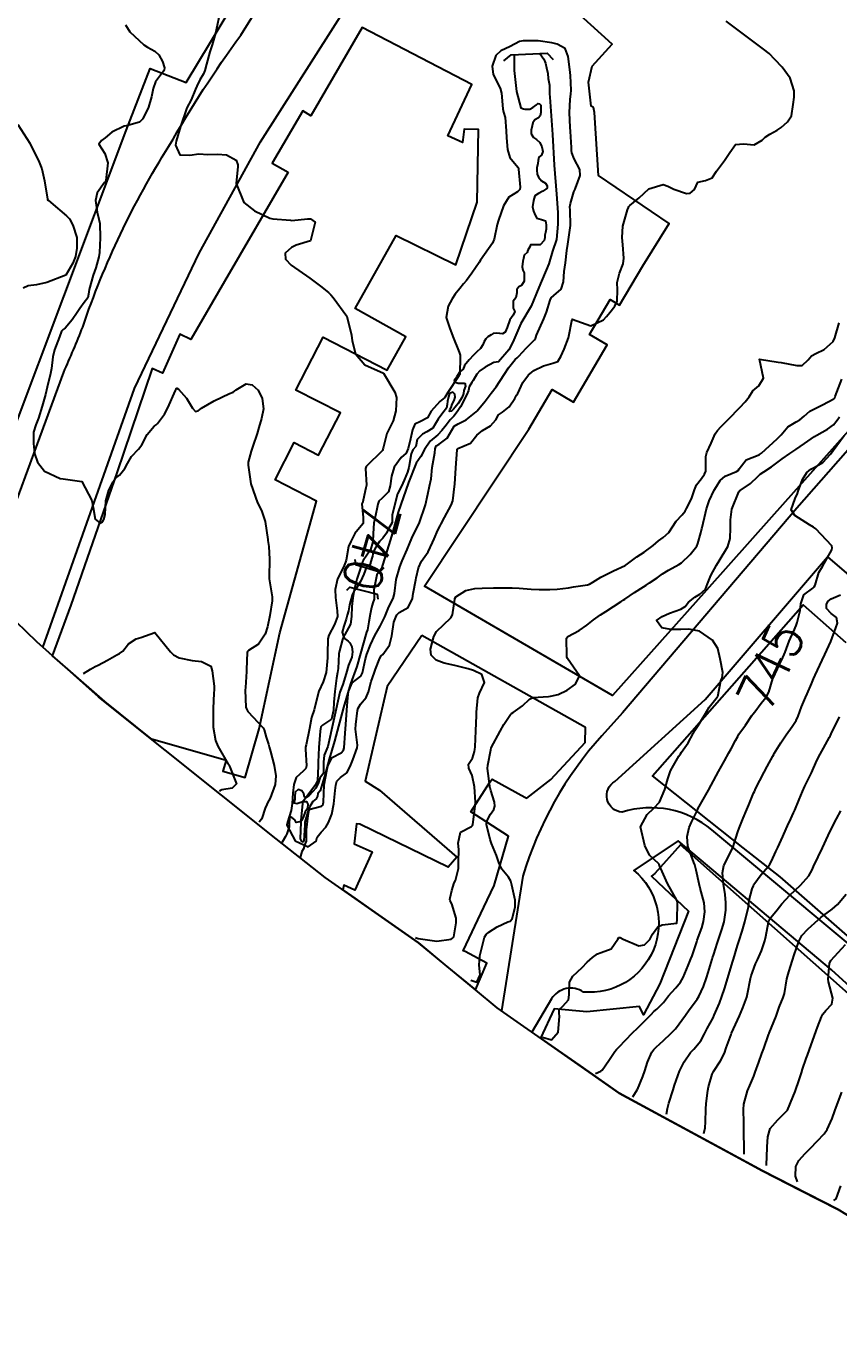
# Model space of a CAD drawing. Header units: metres. Extents: x 318500 to 325275, y 7408834 to 7428799.
# Drawn here: x 320569.3 to 320655.9, y 7409616.9 to 7409755.5 of the extents above; entities that cross this region are included whole.
import ezdxf
from ezdxf.enums import TextEntityAlignment as Align

# ---------------------------------------------------------------- set-up
doc = ezdxf.new("R2010")
doc.units = ezdxf.units.M
doc.header["$MEASUREMENT"] = 0
for name, color, linetype in [('Area', 45, 'Continuous'), ('Cotas', 45, 'Continuous'), ('Curvas de Nivel 1m', 11, 'Continuous'), ('Curvas de Nivel 5m', 15, 'Continuous'), ('Edificações', 30, 'Continuous'), ('Hidrografia', 140, 'Continuous'), ('Pontes_Viadutos_Tubos', 190, 'Continuous'), ('Vias Primárias', 230, 'Continuous')]:
    doc.layers.add(name, color=color, linetype=linetype)
doc.styles.add('Style-STANDARD', font='STANDARD.shx')

msp = doc.modelspace()

# ---------------------------------------------------------------- linework, layer by layer
at = {"layer": 'Area'}
msp.add_lwpolyline([(320657.44, 7409628.31), (320655.79, 7409629.32), (320647.73, 7409633.44), (320632.49, 7409641.72), (320619.47, 7409650.8), (320617.17, 7409652.71), (320611.08, 7409657.75), (320601.15, 7409664.71), (320595.93, 7409668.83), (320578.29, 7409682.94), (320577, 7409683.97), (320570.42, 7409689.82), (320568.22, 7409691.98)], dxfattribs=at)
at = {"layer": 'Curvas de Nivel 1m', "flags": 128}
for points, elevation in [([(320579.87, 7409755.63), (320580.33, 7409754.86), (320581.84, 7409753.48), (320582.23, 7409753.23), (320582.99, 7409752.82), (320583.44, 7409752.43), (320583.82, 7409751.7), (320584.02, 7409751.02), (320583.98, 7409750.81), (320583.92, 7409750.69), (320583.81, 7409750.52), (320583.06, 7409749.55), (320582.81, 7409748.82), (320582.64, 7409747.95), (320582.33, 7409746.83), (320581.74, 7409745.58), (320581.35, 7409745.23), (320580, 7409744.86), (320579.77, 7409744.82), (320579.73, 7409744.81), (320578.43, 7409744.17), (320577.71, 7409743.56), (320577.33, 7409743.27), (320577.03, 7409742.9), (320577.69, 7409741.9), (320577.99, 7409740.89), (320577.77, 7409739.01), (320577.71, 7409738.89), (320577.69, 7409738.85), (320577.65, 7409738.8), (320576.84, 7409737.69), (320576.69, 7409736.9), (320576.86, 7409735.65), (320577.05, 7409734.9), (320577.13, 7409734.44), (320577.17, 7409732.9), (320577.11, 7409731.33), (320577.05, 7409730.9), (320576.71, 7409729.71), (320576.42, 7409728.91), (320576, 7409727.41), (320575.94, 7409726.91), (320575.87, 7409726.52), (320575.48, 7409726), (320575.01, 7409725.38), (320574.73, 7409724.93), (320574.21, 7409724.17), (320573.44, 7409723.29), (320573.24, 7409723.14), (320573.07, 7409722.95), (320572.84, 7409722.37), (320572.31, 7409720.96), (320572.15, 7409720.21), (320571.98, 7409718.96), (320571.87, 7409718.46), (320571.53, 7409716.97), (320571.34, 7409716.22), (320571.01, 7409714.97), (320570.61, 7409713.68), (320570.32, 7409712.98), (320570.09, 7409712.18), (320570.07, 7409710.99), (320570.18, 7409709.91), (320570.49, 7409708.98), (320571.24, 7409708.03), (320572.91, 7409707.26), (320573.22, 7409707.21), (320575.22, 7409706.92), (320576.29, 7409704.9), (320576.44, 7409704.16), (320576.64, 7409702.9), (320577.16, 7409702.5), (320577.42, 7409702.63), (320577.56, 7409702.88), (320577.7, 7409703.41), (320577.79, 7409704.88), (320578.09, 7409705.99), (320578.52, 7409706.87), (320578.82, 7409707.27), (320579.23, 7409707.61), (320579.79, 7409708.3), (320580.1, 7409708.85), (320580.52, 7409709.58), (320581.27, 7409710.37), (320581.62, 7409710.83), (320582.17, 7409711.94), (320582.94, 7409712.82), (320583.14, 7409712.97), (320583.3, 7409713.12), (320584.02, 7409714.1), (320584.39, 7409714.79), (320585.2, 7409716.63), (320585.26, 7409716.78), (320585.29, 7409716.84), (320585.35, 7409716.89), (320585.53, 7409716.78), (320586.37, 7409715.8), (320587.03, 7409714.76), (320587.32, 7409714.4), (320587.61, 7409714.47), (320587.99, 7409714.75), (320589.34, 7409715.54), (320590.95, 7409716.31), (320591.35, 7409716.47), (320591.5, 7409716.55), (320591.68, 7409716.7), (320592.72, 7409717.33), (320593.36, 7409717.22), (320594.02, 7409716.67), (320594.45, 7409715.78), (320594.57, 7409714.66), (320594.35, 7409713.63), (320594.08, 7409712.67), (320593.91, 7409712.05), (320593.44, 7409710.68), (320593.26, 7409710.17), (320592.95, 7409708.99), (320592.93, 7409708.68), (320593.22, 7409706.68), (320593.93, 7409704.67), (320594.35, 7409703.83), (320594.75, 7409702.66), (320595.03, 7409700.76), (320595.05, 7409700.65), (320595.13, 7409699.98), (320595.21, 7409698.65), (320595.17, 7409696.73), (320595.17, 7409696.65), (320595.18, 7409696.55), (320595.5, 7409694.64), (320595.49, 7409694.21), (320595.25, 7409692.65), (320595.02, 7409691.44), (320594.77, 7409690.65), (320594.06, 7409689.6), (320592.98, 7409688.9), (320592.87, 7409688.79), (320592.85, 7409688.68), (320592.76, 7409686.88), (320592.75, 7409686.68), (320592.65, 7409684.97), (320592.64, 7409684.68), (320592.71, 7409682.87), (320592.75, 7409682.68), (320592.9, 7409682.42), (320594.53, 7409680.66), (320594.65, 7409680.44), (320594.86, 7409679.68), (320595.12, 7409678.91), (320595.2, 7409678.64), (320595.34, 7409678.15), (320595.73, 7409676.64), (320595.9, 7409675.54), (320595.82, 7409674.63), (320595.3, 7409673.17), (320595.02, 7409672.65), (320594.93, 7409672.48), (320594.76, 7409672.09), (320594.41, 7409670.99), (320594.36, 7409670.91), (320594.13, 7409670.61)], 742), ([(320589.89, 7409756.73), (320589.48, 7409754.74), (320589.1, 7409753.49), (320588.85, 7409752.74), (320588.49, 7409751.43), (320588.33, 7409750.75), (320588.18, 7409750.38), (320587.79, 7409749.76), (320587.46, 7409749.09), (320587.33, 7409748.76), (320586.89, 7409747.64), (320586.41, 7409746.77), (320585.73, 7409744.78), (320585.27, 7409743.22), (320585.22, 7409742.79), (320585.68, 7409741.77), (320586.73, 7409741.73), (320587.69, 7409741.85), (320588.65, 7409741.79), (320589.69, 7409741.84), (320590.64, 7409741.76), (320591.68, 7409741.2), (320591.85, 7409740.7), (320591.84, 7409740.52), (320591.65, 7409738.7), (320592.49, 7409736.69), (320593.61, 7409735.78), (320595.24, 7409735.01), (320595.59, 7409734.92), (320597.44, 7409734.78), (320597.59, 7409734.77), (320599.26, 7409734.94), (320599.59, 7409734.92), (320600.09, 7409734.59), (320599.57, 7409732.6), (320598.06, 7409732.11), (320597.56, 7409731.86), (320596.9, 7409731.28), (320596.91, 7409730.63), (320597.53, 7409729.98), (320599.51, 7409728.6), (320600.66, 7409727.75), (320601.5, 7409727.08), (320601.77, 7409726.84), (320602.01, 7409726.56), (320603.46, 7409724.54), (320603.94, 7409722.53), (320604.02, 7409721.94), (320604.39, 7409720.53), (320605.39, 7409719.38), (320607.38, 7409718.49), (320608.57, 7409716.47), (320608.75, 7409715.88), (320608.69, 7409714.47), (320608.39, 7409713.39), (320607.94, 7409712.48), (320607.73, 7409712.05), (320607.34, 7409710.49), (320607.27, 7409710.24), (320605.5, 7409708.52), (320605.46, 7409708.31), (320605.54, 7409706.52), (320605.49, 7409706.24), (320605.2, 7409704.94), (320605.11, 7409704.61), (320605.06, 7409704.52), (320605.18, 7409703.13), (320605.18, 7409702.53), (320605.17, 7409702.43), (320604.31, 7409701.38), (320603.89, 7409700.53), (320603.65, 7409700.01), (320603.38, 7409698.54), (320603.33, 7409698.31), (320603.1, 7409697.8), (320602.47, 7409696.55), (320602.21, 7409695.41), (320602.26, 7409694.55), (320602.44, 7409693.14), (320602.45, 7409692.55), (320602.14, 7409691.67), (320601.54, 7409690.56), (320601.43, 7409690.14), (320601.4, 7409688.56), (320601.4, 7409688.14), (320601.26, 7409686.57), (320600.94, 7409685.55), (320600.47, 7409684.58), (320600.17, 7409683.32), (320599.98, 7409682.58), (320599.71, 7409681.77), (320599.47, 7409680.59), (320599.12, 7409678.86), (320599.07, 7409678.6), (320599.07, 7409678.37), (320599.15, 7409676.6), (320599.1, 7409676.32), (320598.81, 7409676.05), (320598.06, 7409675.35), (320597.82, 7409674.61), (320597.71, 7409673.68), (320597.63, 7409672.61), (320597.51, 7409671.86), (320597.12, 7409670.62), (320597.08, 7409670.27), (320597.96, 7409668.61), (320599.33, 7409667.96), (320600.18, 7409668.58), (320600.3, 7409668.99), (320600.72, 7409669.54), (320601.23, 7409670.06), (320601.52, 7409670.56), (320601.87, 7409671.44), (320602.08, 7409672.55), (320602.22, 7409673.99), (320602.27, 7409674.55), (320602.38, 7409674.96), (320602.8, 7409675.37), (320603.46, 7409675.88), (320603.81, 7409676.53), (320604.1, 7409677.25), (320604.56, 7409678.52), (320604.58, 7409678.8), (320604.39, 7409680.52), (320604.4, 7409681), (320604.6, 7409682.52), (320604.65, 7409682.77), (320604.91, 7409683.2), (320605.53, 7409683.9), (320605.77, 7409684.51), (320606.05, 7409685.61), (320606.37, 7409686.5), (320606.52, 7409686.93), (320606.97, 7409688.09), (320607.13, 7409688.34), (320607.28, 7409688.49), (320607.99, 7409689.48), (320608.25, 7409690.47), (320608.48, 7409691.92), (320608.67, 7409692.47), (320608.79, 7409692.7), (320609.04, 7409692.95), (320609.98, 7409693.51), (320610.45, 7409694.45), (320610.53, 7409694.98), (320610.81, 7409696.44), (320610.86, 7409696.67), (320611.1, 7409697.72), (320611.43, 7409698.44), (320612.12, 7409699.43), (320612.6, 7409700.42), (320612.75, 7409700.81), (320613.16, 7409701.75), (320613.39, 7409702.19), (320613.51, 7409702.4), (320613.86, 7409703.09), (320614.58, 7409704.39), (320614.74, 7409704.85), (320614.94, 7409706.38), (320614.96, 7409706.65), (320615.06, 7409708.38), (320615.2, 7409710.32), (320615.23, 7409710.38), (320615.25, 7409710.41), (320615.27, 7409710.43), (320616.63, 7409711.02), (320617.3, 7409711.88), (320617.91, 7409712.35), (320618.78, 7409712.86), (320619.32, 7409713.52), (320619.6, 7409714.05), (320620.03, 7409714.32), (320620.75, 7409714.89), (320621.35, 7409715.78), (320621.54, 7409716.12), (320621.67, 7409716.3), (320622.2, 7409717.47), (320622.82, 7409718.29), (320623.12, 7409718.55), (320623.39, 7409718.78), (320624.41, 7409719.25), (320625.4, 7409719.54), (320625.93, 7409719.71), (320626.27, 7409720.24), (320626.63, 7409721.03), (320627.09, 7409722.23), (320627.46, 7409724.22), (320629.45, 7409723.53), (320630.81, 7409724.18), (320631.12, 7409724.52), (320631.47, 7409724.95), (320632.02, 7409725.63), (320632.27, 7409726.16), (320632.31, 7409727.36), (320632.27, 7409728.16), (320632.51, 7409729.14), (320632.91, 7409730.15), (320632.97, 7409730.73), (320632.85, 7409732.15), (320632.8, 7409732.93), (320632.87, 7409734.15), (320633.37, 7409735.9), (320633.47, 7409736.14), (320633.52, 7409736.24), (320633.62, 7409736.36), (320634.59, 7409737.18), (320635.65, 7409738.12), (320637.17, 7409738.58), (320637.66, 7409738.43), (320638.29, 7409738.08), (320639.64, 7409737.65), (320640.03, 7409737.67), (320640.5, 7409738.05), (320640.87, 7409738.84), (320641.66, 7409739.03), (320642.38, 7409739.32), (320642.86, 7409740.02), (320643.69, 7409741.17), (320644.27, 7409742), (320644.86, 7409742.85), (320645.71, 7409742.94), (320646.85, 7409742.83), (320647.72, 7409743.32), (320648.03, 7409743.65), (320648.51, 7409743.95), (320649.29, 7409744.38), (320649.74, 7409744.69), (320650.4, 7409745.27), (320650.82, 7409745.91), (320651, 7409747.14), (320651.1, 7409747.91), (320651.13, 7409748.57), (320650.69, 7409749.92), (320649.83, 7409751.09), (320649.07, 7409751.94), (320648.45, 7409752.55), (320647.85, 7409753.01), (320646.56, 7409753.97), (320645.87, 7409754.51), (320643.89, 7409756.01)], 741), ([(320568.39, 7409745.01), (320569.7, 7409743), (320570.69, 7409740.98), (320570.95, 7409740.27), (320571.23, 7409738.98), (320571.55, 7409737.04), (320571.57, 7409736.97), (320571.62, 7409736.91), (320571.92, 7409736.66), (320573.6, 7409735.27), (320573.92, 7409734.94), (320574.26, 7409734.25), (320574.68, 7409732.93), (320574.69, 7409731.79), (320574.55, 7409730.93), (320574.27, 7409730.19), (320573.51, 7409728.94), (320571.5, 7409728.13), (320570.41, 7409727.9), (320569.5, 7409727.79), (320568.97, 7409727.53)], 743), ([(320610.76, 7409658.3), (320610.84, 7409658.26), (320611.07, 7409658.19), (320613.05, 7409657.92), (320614.58, 7409658.14), (320614.73, 7409658.22), (320614.86, 7409658.38), (320615.11, 7409659.86), (320615.1, 7409660.38), (320614.63, 7409661.89), (320614.47, 7409662.22), (320614.44, 7409662.38), (320614.47, 7409662.55), (320614.64, 7409663.31), (320614.9, 7409664.13), (320615.03, 7409664.38), (320615.37, 7409665.68), (320615.37, 7409666.37), (320615.39, 7409667.69), (320615.33, 7409668.37), (320615.58, 7409669.52), (320616.74, 7409670.13), (320616.86, 7409670.24), (320616.88, 7409670.36), (320617.08, 7409672.04), (320617.13, 7409672.35), (320617.15, 7409672.73), (320617.07, 7409674.36), (320616.81, 7409675.58), (320616.44, 7409676.36), (320616.41, 7409676.78), (320616.84, 7409677.42), (320617.05, 7409678.15), (320617.09, 7409678.36), (320617.13, 7409678.63), (320617.19, 7409680.36), (320617.26, 7409681.99), (320617.28, 7409682.35), (320617.43, 7409683.85), (320617.59, 7409684.35), (320618.11, 7409685.51), (320617.83, 7409686.35), (320616.96, 7409686.76), (320616.38, 7409686.94), (320614.96, 7409687.3), (320613.81, 7409687.55), (320612.97, 7409687.86), (320612.43, 7409688.42), (320612.37, 7409689.04), (320612.72, 7409690.41), (320613.02, 7409690.92), (320614.54, 7409692.39), (320614.72, 7409692.7), (320614.96, 7409694.38), (320614.98, 7409694.46), (320615.06, 7409694.64), (320616.13, 7409695.31), (320617.08, 7409695.51), (320617.89, 7409695.54), (320619.08, 7409695.58), (320619.8, 7409695.6), (320621.08, 7409695.58), (320621.83, 7409695.54), (320623.08, 7409695.45), (320623.94, 7409695.41), (320625.08, 7409695.42), (320625.87, 7409695.45), (320627.08, 7409695.58), (320627.62, 7409695.68), (320629.09, 7409695.91), (320629.3, 7409695.98), (320629.65, 7409696.19), (320630.53, 7409696.74), (320631.1, 7409697.02), (320631.86, 7409697.41), (320633.12, 7409697.98), (320633.22, 7409698.03), (320633.36, 7409698.14), (320634.35, 7409698.91), (320635.13, 7409699.39), (320636.1, 7409700.11), (320636.65, 7409700.6), (320637.15, 7409700.97), (320637.76, 7409701.48), (320638.15, 7409702.08), (320638.56, 7409702.69), (320639.19, 7409703.36), (320639.49, 7409703.77), (320639.64, 7409704.06), (320640.17, 7409705.09), (320640.51, 7409706.05), (320640.7, 7409706.57), (320641.24, 7409707.26), (320641.58, 7409707.7), (320641.69, 7409708.03), (320641.7, 7409709.6), (320641.8, 7409710.03), (320642.28, 7409711.02), (320642.7, 7409712.02), (320642.94, 7409712.38), (320643.31, 7409712.76), (320643.94, 7409713.38), (320644.53, 7409713.99), (320644.92, 7409714.4), (320645.34, 7409714.83), (320645.91, 7409715.41), (320646.32, 7409715.97), (320646.73, 7409716.6), (320647.37, 7409717.14), (320647.86, 7409717.95), (320647.41, 7409719.96), (320649.41, 7409719.64), (320649.73, 7409719.6), (320651.4, 7409719.3), (320651.98, 7409719.31), (320652.62, 7409719.89), (320652.97, 7409720.33), (320653.42, 7409720.58), (320654.3, 7409720.99), (320655.26, 7409721.85), (320655.44, 7409722.26), (320655.91, 7409723.84)], 742), ([(320616.67, 7409653.74), (320617.31, 7409653.56), (320617.65, 7409654.34), (320617.55, 7409655.36), (320617.64, 7409656.34), (320617.82, 7409657.08), (320618.14, 7409658.34), (320618.29, 7409658.63), (320618.59, 7409658.86), (320619.47, 7409659.44), (320620.6, 7409659.96), (320620.86, 7409660.05), (320621.08, 7409660.3), (320621.38, 7409661.54), (320621.38, 7409662.29), (320621.05, 7409663.9), (320620.92, 7409664.3), (320620.67, 7409664.75), (320619.98, 7409665.61), (320619.65, 7409666.32), (320619.42, 7409667.04), (320618.87, 7409668.33), (320618.72, 7409668.75), (320618.33, 7409670.34), (320618.36, 7409670.72), (320618.76, 7409671.44), (320619.13, 7409671.96), (320619.23, 7409672.32), (320619.18, 7409672.73), (320618.79, 7409673.98), (320618.72, 7409674.26), (320618.71, 7409674.33), (320618.69, 7409674.43), (320618.45, 7409676.34), (320618.47, 7409676.69), (320618.8, 7409678.33), (320618.85, 7409678.52), (320619.79, 7409680.32), (320620.19, 7409681), (320620.9, 7409682.08), (320621, 7409682.19), (320621.18, 7409682.3), (320622.18, 7409683.02), (320622.92, 7409683.72), (320623.29, 7409683.91), (320624.93, 7409684.01), (320625.14, 7409684.03), (320625.96, 7409684.23), (320626.93, 7409684.68), (320627.83, 7409685.32), (320628.25, 7409686.21), (320626.98, 7409688.06), (320626.9, 7409688.22), (320626.89, 7409688.31), (320626.85, 7409690.22), (320627.01, 7409690.4), (320628.2, 7409691.03), (320629.02, 7409691.62), (320629.73, 7409692.19), (320630.5, 7409692.71), (320631.04, 7409693.06), (320632.69, 7409694.15), (320632.91, 7409694.29), (320633.06, 7409694.39), (320634.12, 7409695.09), (320635.08, 7409695.7), (320635.34, 7409695.86), (320635.72, 7409696.11), (320636.53, 7409696.67), (320637.1, 7409697.07), (320637.73, 7409697.46), (320638.84, 7409698.06), (320639.12, 7409698.26), (320640.02, 7409699.16), (320640.74, 7409700.04), (320640.87, 7409700.31), (320641.16, 7409701.47), (320641.27, 7409701.93), (320641.3, 7409702.04), (320641.67, 7409703.55), (320641.78, 7409704.03), (320642.06, 7409704.88), (320642.61, 7409706.02), (320642.83, 7409706.41), (320643.24, 7409707.02), (320643.76, 7409707.48), (320644.96, 7409707.98), (320645.15, 7409708.09), (320645.25, 7409708.28), (320645.99, 7409709.25), (320647.28, 7409709.73), (320647.44, 7409709.8), (320647.62, 7409709.95), (320649.3, 7409711.47), (320649.73, 7409711.92), (320650.46, 7409712.76), (320651.32, 7409713.29), (320651.71, 7409713.51), (320652.18, 7409713.89), (320652.8, 7409714.42), (320653.34, 7409714.72), (320654.12, 7409715.09), (320655.36, 7409715.74), (320655.41, 7409715.8), (320655.44, 7409715.85), (320655.49, 7409715.98), (320656.18, 7409717.84)], 743), ([(320624.3, 7409647.68), (320625.26, 7409647.41), (320625.99, 7409648.23), (320626.12, 7409649.88), (320626.08, 7409650.23), (320626.07, 7409650.63), (320626.48, 7409650.97), (320627.06, 7409651.65), (320627.14, 7409652.21), (320627.19, 7409653.54), (320627.55, 7409654.2), (320628.54, 7409655.11), (320629.07, 7409655.66), (320629.64, 7409656.18), (320630.17, 7409656.56), (320630.56, 7409656.72), (320631.61, 7409657.11), (320632.32, 7409658.14), (320632.44, 7409658.29), (320632.58, 7409658.29), (320632.89, 7409658.14), (320634.57, 7409657.42), (320635.16, 7409657.52), (320635.73, 7409658.1), (320636.02, 7409658.66), (320636.6, 7409659.46), (320637.04, 7409659.65), (320638.61, 7409659.85), (320638.63, 7409660.03), (320638.64, 7409660.06), (320638.65, 7409660.09), (320638.69, 7409662.06), (320638.63, 7409662.3), (320637.62, 7409664.08), (320636.78, 7409666), (320636.74, 7409666.09), (320636.72, 7409666.12), (320636.69, 7409666.15), (320635.69, 7409667.09), (320635.19, 7409668.11), (320634.74, 7409670.12), (320635.45, 7409671.42), (320636.17, 7409672.1), (320636.78, 7409672.75), (320637.34, 7409674.08), (320637.64, 7409675.24), (320637.95, 7409676.07), (320638.25, 7409676.64), (320638.84, 7409677.65), (320639.01, 7409677.9), (320639.13, 7409678.06), (320639.83, 7409679.08), (320640.37, 7409680.05), (320640.54, 7409680.38), (320640.89, 7409680.92), (320641.56, 7409682.03), (320642.06, 7409682.87), (320642.93, 7409683.94), (320642.96, 7409683.98), (320642.97, 7409684.01), (320643.3, 7409685.66), (320643.43, 7409686), (320643.52, 7409686.55), (320643.25, 7409688.01), (320643, 7409689.11), (320642.43, 7409690.02), (320641.02, 7409690.96), (320639.89, 7409691.19), (320639.03, 7409691.15), (320637.96, 7409691.14), (320637.03, 7409691.31), (320636.44, 7409692.1), (320637.04, 7409692.52), (320637.85, 7409692.88), (320639.05, 7409693.31), (320639.52, 7409693.59), (320639.87, 7409694.05), (320640.52, 7409694.59), (320641.07, 7409694.91), (320641.67, 7409695.44), (320641.9, 7409696.03), (320642.24, 7409696.89), (320642.85, 7409698.01), (320643.12, 7409698.47), (320644.04, 7409700), (320644.29, 7409700.86), (320644.33, 7409701.99), (320644.32, 7409702.85), (320644.47, 7409703.99), (320645.22, 7409705.82), (320645.28, 7409705.92), (320645.38, 7409705.98), (320646.48, 7409706.72), (320647.24, 7409707.45), (320647.5, 7409707.7), (320647.88, 7409707.95), (320648.72, 7409708.48), (320649.26, 7409708.91), (320649.83, 7409709.36), (320650.64, 7409709.91), (320651.28, 7409710.34), (320652.21, 7409710.97), (320653.3, 7409711.72), (320653.55, 7409711.88), (320654.66, 7409712.51), (320655.32, 7409712.98), (320655.71, 7409713.46), (320655.93, 7409713.84)], 744), ([(320633.94, 7409641.33), (320634.4, 7409642.08), (320634.41, 7409642.11), (320634.98, 7409643.5), (320635.19, 7409644.1), (320635.49, 7409645.01), (320635.97, 7409646.09), (320636.16, 7409646.35), (320636.43, 7409646.61), (320637.19, 7409647.32), (320637.99, 7409648.07), (320638.46, 7409648.58), (320639.54, 7409650.04), (320639.93, 7409650.59), (320640.49, 7409651.33), (320640.78, 7409651.74), (320640.95, 7409652.03), (320641.44, 7409653.09), (320641.78, 7409654.02), (320641.96, 7409654.59), (320642.39, 7409656.01), (320642.43, 7409656.13), (320642.56, 7409656.54), (320642.91, 7409657.67), (320643.02, 7409658), (320643.42, 7409659.17), (320643.65, 7409659.99), (320643.84, 7409661.21), (320643.85, 7409661.99), (320643.75, 7409662.88), (320643.58, 7409664), (320643.49, 7409665.19), (320643.64, 7409666), (320644.54, 7409667.81), (320644.62, 7409667.98), (320644.72, 7409668.32), (320645.13, 7409669.59), (320645.26, 7409669.97), (320645.69, 7409671.04), (320646.08, 7409671.97), (320646.29, 7409672.45), (320646.8, 7409673.69), (320646.88, 7409673.88), (320646.91, 7409673.96), (320647, 7409674.16), (320647.91, 7409675.94), (320648.23, 7409676.54), (320648.85, 7409677.65), (320648.95, 7409677.83), (320649, 7409677.93), (320649.7, 7409679.08), (320650.25, 7409679.91), (320650.89, 7409680.8), (320651.33, 7409681.46), (320651.53, 7409681.89), (320651.9, 7409682.91), (320652.33, 7409683.89), (320652.52, 7409684.3), (320652.95, 7409685.34), (320653.12, 7409685.72), (320653.18, 7409685.88), (320653.37, 7409686.28), (320654.09, 7409687.86), (320654.37, 7409688.48), (320655.01, 7409689.85), (320655.56, 7409691.31), (320655.73, 7409691.84), (320655.64, 7409692.44), (320655.05, 7409692.86), (320654.58, 7409693.39), (320654.56, 7409693.86), (320654.74, 7409694.18), (320655.07, 7409694.41), (320656.07, 7409694.84)], 746), ([(320575.41, 7409686.45), (320576.16, 7409686.9), (320576.65, 7409687.19), (320576.96, 7409687.35), (320577.97, 7409687.88), (320578.97, 7409688.44), (320579.24, 7409688.59), (320579.58, 7409688.85), (320580.21, 7409689.62), (320581, 7409690.15), (320581.52, 7409690.31), (320583.01, 7409690.81), (320584.66, 7409688.78), (320584.98, 7409688.46), (320585.61, 7409688.13), (320586.97, 7409687.83), (320587.99, 7409687.72), (320588.96, 7409687.25), (320589.11, 7409686.73), (320589.32, 7409685.11), (320589.33, 7409684.72), (320589.3, 7409684.35), (320589.22, 7409682.73), (320589.21, 7409682.41), (320589.22, 7409680.72), (320589.45, 7409679.32), (320589.71, 7409678.72), (320590.82, 7409676.8), (320590.87, 7409676.7), (320590.95, 7409676.57), (320591.69, 7409674.69), (320591.24, 7409674.24), (320590.13, 7409674.04), (320589.93, 7409673.95), (320589.89, 7409673.88)], 743), ([(320637.53, 7409639.47), (320637.63, 7409640.07), (320637.77, 7409640.65), (320638.22, 7409642.06), (320638.38, 7409642.56), (320638.89, 7409644.05), (320639.39, 7409645.06), (320640.07, 7409646.04), (320640.24, 7409646.22), (320640.43, 7409646.4), (320641.17, 7409647.29), (320641.57, 7409648.02), (320641.86, 7409648.61), (320642.47, 7409649.75), (320642.6, 7409650.01), (320643.17, 7409651.32), (320643.42, 7409652), (320643.68, 7409652.83), (320644.04, 7409653.99), (320644.55, 7409655.67), (320644.64, 7409655.98), (320645.09, 7409657.45), (320645.26, 7409657.97), (320645.58, 7409658.98), (320645.86, 7409659.96), (320646.24, 7409661.57), (320646.29, 7409661.96), (320646.31, 7409662.28), (320646.65, 7409663.5), (320646.77, 7409663.83), (320646.83, 7409663.95), (320647.59, 7409665.03), (320648.39, 7409665.93), (320648.52, 7409666.11), (320648.7, 7409666.46), (320649.16, 7409667.47), (320649.36, 7409667.92), (320649.9, 7409669.08), (320650.27, 7409669.91), (320650.42, 7409670.23), (320650.76, 7409670.96), (320651.06, 7409671.61), (320651.18, 7409671.9), (320651.66, 7409673.02), (320652.02, 7409673.89), (320652.26, 7409674.43), (320652.82, 7409675.58), (320652.96, 7409675.88), (320653.53, 7409677.18), (320653.88, 7409677.86), (320654.24, 7409678.48), (320654.88, 7409679.65), (320654.94, 7409679.79), (320654.98, 7409679.85), (320655.06, 7409680.03), (320655.96, 7409681.83)], 747), ([(320641.51, 7409637.41), (320641.62, 7409638.02), (320641.68, 7409638.66), (320641.69, 7409640.02), (320641.74, 7409640.62), (320641.92, 7409642.01), (320642, 7409642.39), (320642.39, 7409643.73), (320642.52, 7409644.01), (320643.26, 7409645.15), (320643.68, 7409645.99), (320643.89, 7409646.53), (320644.4, 7409647.98), (320644.45, 7409648.12), (320645.29, 7409649.97), (320645.64, 7409650.8), (320646.06, 7409651.96), (320646.15, 7409652.31), (320646.46, 7409653.95), (320646.53, 7409654.22), (320647, 7409655.49), (320647.22, 7409655.94), (320647.64, 7409656.87), (320647.98, 7409657.94), (320648.1, 7409658.42), (320648.38, 7409659.93), (320648.43, 7409660.11), (320648.62, 7409660.44), (320649.29, 7409661.26), (320649.82, 7409661.91), (320650.65, 7409662.83), (320651.81, 7409663.88), (320652.68, 7409664.88), (320653.02, 7409665.53), (320653.18, 7409665.87), (320653.67, 7409666.89), (320654.13, 7409667.86), (320654.73, 7409669.17), (320655.06, 7409669.85), (320655.64, 7409670.96), (320656.08, 7409671.83)], 748), ([(320645.79, 7409635.21), (320645.8, 7409635.96), (320645.77, 7409637.42), (320645.76, 7409637.96), (320645.74, 7409638.54), (320645.71, 7409639.96), (320645.76, 7409640.55), (320646.16, 7409641.95), (320646.38, 7409642.52), (320646.81, 7409643.52), (320646.98, 7409643.94), (320647.35, 7409645), (320647.69, 7409645.94), (320647.89, 7409646.47), (320648.37, 7409647.93), (320648.39, 7409647.99), (320648.45, 7409648.12), (320649.19, 7409649.92), (320649.52, 7409650.88), (320649.95, 7409651.91), (320650.08, 7409652.33), (320650.34, 7409653.9), (320650.54, 7409654.64), (320650.95, 7409655.89), (320651.13, 7409656.47), (320651.61, 7409657.88), (320651.95, 7409658.52), (320652.6, 7409659.24), (320652.94, 7409659.53), (320653.31, 7409659.86), (320654, 7409660.48), (320654.63, 7409660.93), (320655.17, 7409661.31), (320655.73, 7409661.83), (320656.65, 7409662.91)], 749), ([(320651.46, 7409632.27), (320651.26, 7409632.87), (320651.3, 7409633.88), (320651.63, 7409634.52), (320652.28, 7409635.26), (320652.59, 7409635.57), (320652.87, 7409635.86), (320653.56, 7409636.59), (320654.31, 7409637.39), (320654.62, 7409637.85), (320655.16, 7409639), (320655.46, 7409639.83), (320655.69, 7409640.49), (320656.19, 7409641.82)], 751), ([(320655.36, 7409630.26), (320655.59, 7409630.45), (320656.08, 7409631.82)], 752)]:
    msp.add_lwpolyline(points, dxfattribs=dict(at, elevation=elevation))
at = {"layer": 'Curvas de Nivel 5m', "elevation": 740, "flags": 128}
msp.add_lwpolyline([(320625.85, 7409753.57), (320625.31, 7409753.71), (320623.86, 7409753.9), (320622.23, 7409753.92), (320621.86, 7409753.83), (320620.85, 7409753.31), (320619.85, 7409752.83), (320619.35, 7409752.34), (320618.93, 7409751.23), (320619.05, 7409750.34), (320619.79, 7409748.87), (320619.94, 7409748.33), (320620.09, 7409746.65), (320620.16, 7409746.32), (320620.33, 7409745.74), (320620.43, 7409744.32), (320620.46, 7409743.58), (320620.57, 7409742.32), (320620.84, 7409741.46), (320621.68, 7409740.45), (320621.74, 7409740.3), (320621.76, 7409740.22), (320621.91, 7409738.3), (320621.88, 7409738.07), (320621.64, 7409737.8), (320620.71, 7409737.24), (320620.16, 7409736.32), (320619.6, 7409734.79), (320619.46, 7409734.33), (320619.14, 7409732.77), (320618.96, 7409732.34), (320617.69, 7409730.51), (320617.59, 7409730.36), (320617.54, 7409730.28), (320616.76, 7409729.14), (320616.21, 7409728.37), (320615.9, 7409727.99), (320615.51, 7409727.51), (320615, 7409726.89), (320614.68, 7409726.39), (320614.25, 7409725.63), (320614.03, 7409724.4), (320614.4, 7409723.35), (320614.75, 7409722.39), (320615.41, 7409720.71), (320615.53, 7409720.38), (320615.54, 7409720.25), (320615.49, 7409718.38), (320615.47, 7409718.29), (320615.38, 7409718.18), (320614.22, 7409716.4), (320613.89, 7409715.87), (320613.35, 7409715.47), (320612.45, 7409714.42), (320612.04, 7409713.7), (320611.31, 7409713.31), (320610.71, 7409713.04), (320610.46, 7409712.45), (320610.25, 7409711.49), (320609.99, 7409710.45), (320609.78, 7409709.94), (320609.26, 7409709.5), (320608.49, 7409708.47), (320608.21, 7409707.5), (320608.09, 7409706.48), (320607.88, 7409705.81), (320607.2, 7409705.13), (320606.87, 7409704.82), (320606.76, 7409704.5), (320606.67, 7409703.99), (320606.35, 7409702.5), (320606.26, 7409701.4), (320606.22, 7409700.5), (320605.99, 7409699.64), (320605.19, 7409698.52), (320605.11, 7409698.37), (320604.67, 7409696.94), (320604.54, 7409696.53), (320604.24, 7409695.37), (320604.08, 7409694.53), (320603.98, 7409693.6), (320603.97, 7409692.53), (320603.84, 7409691.72), (320603.2, 7409690.54), (320603.13, 7409690.42), (320603, 7409690.08), (320602.67, 7409688.86), (320602.62, 7409688.55), (320602.52, 7409686.98), (320602.46, 7409686.55), (320602.34, 7409685.95), (320602.18, 7409684.55), (320602.07, 7409683.39), (320602.05, 7409682.55), (320601.84, 7409681.6), (320600.88, 7409680.96), (320600.69, 7409680.76), (320600.64, 7409680.57), (320600.6, 7409680.31), (320600.46, 7409678.58), (320600.41, 7409677), (320600.42, 7409676.58), (320600.32, 7409675.05), (320600.13, 7409674.58), (320598.77, 7409672.77), (320598.73, 7409672.64), (320598.73, 7409672.6), (320598.56, 7409670.79), (320598.54, 7409670.6), (320598.48, 7409668.83), (320598.6, 7409668.6), (320598.8, 7409668.51), (320598.91, 7409668.6), (320599.02, 7409670.31), (320599.03, 7409670.6), (320599.41, 7409671.94), (320600.77, 7409672.31), (320600.91, 7409672.43), (320600.94, 7409672.57), (320600.96, 7409672.75), (320601.06, 7409674.57), (320601.31, 7409676.07), (320601.44, 7409676.56), (320601.89, 7409677.5), (320602.84, 7409678.01), (320603.1, 7409678.28), (320603.18, 7409678.54), (320603.29, 7409680.11), (320603.31, 7409680.54), (320603.43, 7409682), (320603.46, 7409682.53), (320603.56, 7409683.9), (320603.65, 7409684.53), (320604.01, 7409685.46), (320604.95, 7409686.18), (320605.14, 7409686.52), (320605.46, 7409688.03), (320605.59, 7409688.51), (320605.98, 7409689.52), (320606.44, 7409690.5), (320607.02, 7409691.5), (320607.49, 7409692.48), (320607.95, 7409693.58), (320608.38, 7409694.47), (320608.53, 7409695), (320608.7, 7409696.47), (320609.1, 7409697.82), (320609.28, 7409698.28), (320609.36, 7409698.46), (320609.9, 7409699.68), (320610.21, 7409700.45), (320610.48, 7409701.12), (320611.17, 7409702.44), (320611.85, 7409704.43), (320612.08, 7409705.56), (320612.28, 7409706.42), (320612.45, 7409707.21), (320612.55, 7409708.42), (320612.83, 7409709.98), (320612.88, 7409710.42), (320612.96, 7409710.73), (320613.28, 7409710.91), (320614.14, 7409711.54), (320614.63, 7409712.39), (320614.88, 7409712.81), (320615.31, 7409713.09), (320616.16, 7409713.52), (320617.24, 7409714.36), (320617.29, 7409714.4), (320617.33, 7409714.45), (320618.21, 7409715.48), (320618.85, 7409716.34), (320619.37, 7409717.03), (320620.23, 7409718.32), (320620.67, 7409719.03), (320621.4, 7409719.92), (320621.6, 7409720.1), (320621.79, 7409720.3), (320622.58, 7409721.13), (320623.44, 7409722.04), (320623.55, 7409722.16), (320623.61, 7409722.28), (320623.68, 7409722.52), (320624.46, 7409724.26), (320624.74, 7409724.99), (320625.12, 7409726.26), (320625.23, 7409726.52), (320625.5, 7409726.77), (320626.3, 7409727.45), (320626.53, 7409728.23), (320626.62, 7409729.32), (320626.74, 7409730.23), (320626.9, 7409731.57), (320626.99, 7409732.23), (320627.07, 7409732.73), (320627.27, 7409734.22), (320627.25, 7409735.86), (320627.23, 7409736.23), (320627.28, 7409736.57), (320627.64, 7409737.81), (320627.77, 7409738.1), (320627.83, 7409738.22), (320628.33, 7409739.55), (320628.29, 7409740.21), (320627.69, 7409741.32), (320627.44, 7409741.97), (320627.41, 7409742.22), (320627.39, 7409742.54), (320627.28, 7409744.23), (320627.25, 7409744.72), (320627.19, 7409746.23), (320627.25, 7409747.7), (320627.31, 7409748.23), (320627.35, 7409748.67), (320627.28, 7409750.23), (320627.2, 7409750.85), (320627.04, 7409752.23), (320626.72, 7409753.11)], close=True, dxfattribs=at)
at = {"layer": 'Curvas de Nivel 5m', "flags": 128}
for points, elevation in [([(320629.96, 7409643.79), (320630.51, 7409644.04), (320630.66, 7409644.17), (320631.37, 7409645.19), (320632, 7409646.15), (320632.18, 7409646.38), (320632.43, 7409646.61), (320633.18, 7409647.39), (320633.87, 7409648.12), (320634.46, 7409648.68), (320635.18, 7409649.38), (320635.87, 7409650.1), (320636.17, 7409650.4), (320636.48, 7409650.67), (320637.19, 7409651.38), (320637.74, 7409652.07), (320638.08, 7409652.49), (320638.51, 7409652.95), (320639.01, 7409653.56), (320639.29, 7409654.05), (320639.81, 7409655.31), (320640.12, 7409656.04), (320640.24, 7409656.35), (320640.57, 7409657.32), (320640.75, 7409657.86), (320640.8, 7409658.03), (320641.27, 7409659.35), (320641.46, 7409660.02), (320641.6, 7409661.04), (320641.53, 7409662.02), (320641.11, 7409663.58), (320640.99, 7409664.04), (320640.68, 7409665.49), (320640.53, 7409666.04), (320640.43, 7409666.3), (320639.78, 7409668.05), (320639.7, 7409669.08), (320639.94, 7409670.05), (320640.17, 7409670.62), (320640.77, 7409671.82), (320640.84, 7409671.97), (320640.87, 7409672.04), (320641.56, 7409673.26), (320641.98, 7409674.02), (320642.82, 7409675.56), (320643.06, 7409676.01), (320643.69, 7409677.14), (320644.17, 7409677.99), (320644.41, 7409678.43), (320644.87, 7409679.32), (320645.1, 7409679.75), (320645.24, 7409679.98), (320645.93, 7409680.93), (320646.62, 7409681.96), (320646.73, 7409682.13), (320646.91, 7409682.38), (320647.59, 7409683.28), (320648.14, 7409683.94), (320648.42, 7409684.46), (320648.85, 7409685.93), (320648.96, 7409686.24), (320649.79, 7409687.92), (320650.16, 7409688.74), (320650.6, 7409689.91), (320650.71, 7409690.21), (320651.03, 7409690.91), (320651.34, 7409691.59), (320651.45, 7409691.9), (320651.76, 7409693.18), (320651.83, 7409693.89), (320652.13, 7409694.83), (320653.09, 7409695.56), (320653.26, 7409695.7), (320653.36, 7409695.88), (320653.76, 7409697.22), (320654.14, 7409697.86), (320655.14, 7409699.65), (320655.18, 7409699.85), (320655.14, 7409700.06), (320653.44, 7409701.88), (320653.17, 7409702.07), (320652.75, 7409702.31), (320651.19, 7409703.3), (320650.8, 7409703.91), (320651.21, 7409705.13), (320651.46, 7409705.65), (320651.54, 7409705.9), (320652, 7409707.13), (320652.46, 7409707.89), (320652.9, 7409708.24), (320653.26, 7409708.43), (320654.18, 7409708.95), (320655, 7409709.85), (320655.28, 7409710.22), (320656.45, 7409711.83)], 745), ([(320648.16, 7409633.98), (320648.16, 7409634.03), (320648.24, 7409635.93), (320648.24, 7409635.98), (320648.3, 7409637.07), (320648.55, 7409637.93), (320649.36, 7409638.88), (320650.34, 7409639.84), (320650.37, 7409639.87), (320650.39, 7409639.9), (320650.98, 7409641.27), (320651.21, 7409641.89), (320651.65, 7409643.14), (320651.9, 7409643.88), (320652.02, 7409644.25), (320652.41, 7409645.41), (320652.53, 7409645.76), (320652.57, 7409645.87), (320653.07, 7409647.24), (320653.28, 7409647.86), (320653.59, 7409648.73), (320654.04, 7409649.85), (320654.18, 7409650.14), (320654.48, 7409650.52), (320655.14, 7409651.19), (320655.25, 7409651.84), (320654.79, 7409653.58), (320654.75, 7409653.85), (320654.88, 7409655.52), (320655.02, 7409655.84), (320656.58, 7409657.57)], 750)]:
    msp.add_lwpolyline(points, dxfattribs=dict(at, elevation=elevation))
at = {"layer": 'Edificações'}
for points in [[(320567.96, 7409712.37), (320573.31, 7409726.65), (320579.95, 7409744.37), (320582.5, 7409750.97), (320586.34, 7409749.48), (320598.99, 7409770.49)], [(320658.68, 7409714.31), (320648.71, 7409703.12), (320641.79, 7409695.35), (320631.77, 7409684.11), (320611.74, 7409695.78), (320622.84, 7409712.49), (320625.34, 7409716.73), (320627.61, 7409715.39), (320631.21, 7409721.49), (320629.31, 7409722.61), (320631.5, 7409726.32), (320632.52, 7409725.72), (320635.01, 7409729.93), (320637.79, 7409734.44), (320630.28, 7409739.54), (320629.84, 7409746.28), (320629.74, 7409746.81), (320629.48, 7409746.93), (320629.19, 7409749.52), (320629.61, 7409751.23), (320631.72, 7409753.57), (320628.31, 7409756.65)], [(320665.99, 7409650.41), (320649.62, 7409664.77), (320645.7, 7409667.88), (320636.03, 7409675.56), (320647.64, 7409688.73), (320652.09, 7409693.76), (320656.62, 7409689.75)], [(320687.39, 7409625.25), (320639.02, 7409668.19), (320636.29, 7409665.12), (320635.91, 7409664.86), (320639.86, 7409661.1), (320636.79, 7409653.38), (320635.08, 7409650.06), (320634.64, 7409650.96), (320629.04, 7409650.39), (320625.54, 7409650.71), (320624.09, 7409647.57), (320625.98, 7409646.26), (320628.29, 7409644.65), (320631.88, 7409642.15), (320632.49, 7409641.72), (320644.1, 7409635.41), (320647.73, 7409633.44), (320651.76, 7409631.38), (320655.79, 7409629.32), (320657.44, 7409628.31)]]:
    msp.add_lwpolyline(points, dxfattribs=at)
for points in [[(320597.19, 7409739.9), (320590.42, 7409728.24), (320586.85, 7409722.08), (320585.65, 7409722.62), (320583.81, 7409718.48), (320582.72, 7409718.96), (320578.96, 7409707.85), (320574.04, 7409693.75), (320572.08, 7409688.35), (320573.71, 7409686.9), (320577.65, 7409683.46), (320582.54, 7409679.54), (320590.6, 7409677.21), (320590.26, 7409676.04), (320592.62, 7409675.36), (320594.13, 7409680.56), (320596.33, 7409690.78), (320600.24, 7409704.82), (320600.24, 7409704.82), (320595.81, 7409707.1), (320597.85, 7409711.07), (320600.45, 7409709.74), (320602.77, 7409714.25), (320598.04, 7409716.67), (320600.94, 7409722.31), (320607.77, 7409718.8), (320609.76, 7409722.35), (320604.36, 7409725.37), (320608.71, 7409733.14), (320615.07, 7409730.03), (320617.36, 7409736.7), (320617.44, 7409742.59), (320617.47, 7409744.46), (320615.97, 7409744.48), (320615.77, 7409743.07), (320614.23, 7409743.78), (320616.78, 7409749.24), (320605.09, 7409755.33), (320599.63, 7409745.93), (320598.76, 7409746.44), (320595.52, 7409740.86)], [(320611.46, 7409690.51), (320607.74, 7409685.06), (320605.4, 7409674.98), (320606.93, 7409674.02), (320615.19, 7409666.88), (320614.27, 7409665.82), (320604.83, 7409670.39), (320604.48, 7409670.43), (320604.25, 7409668.28), (320606.15, 7409667.43), (320604.32, 7409663.34), (320603.13, 7409663.87), (320603.04, 7409663.39), (320603.94, 7409662.76), (320604.3, 7409662.5), (320606.11, 7409661.23), (320611.08, 7409657.75), (320614.12, 7409655.23), (320617.17, 7409652.71), (320618.38, 7409655.58), (320616.05, 7409656.81), (320615.85, 7409656.88), (320618.07, 7409661.53), (320619.17, 7409663.84), (320620.69, 7409669.12), (320616.67, 7409671.7), (320618.7, 7409674.86), (320618.93, 7409675.18), (320622.43, 7409673.28), (320622.64, 7409673.16), (320625.18, 7409675.15), (320628.84, 7409679.1), (320628.87, 7409680.71)]]:
    msp.add_lwpolyline(points, close=True, dxfattribs=at)
at = {"layer": 'Hidrografia'}
for points in [[(320621.28, 7409752.44), (320621.28, 7409750.76), (320621.55, 7409748.52), (320622.01, 7409746.77), (320622.28, 7409746.68), (320622.42, 7409746.64), (320622.88, 7409746.64), (320622.97, 7409746.64), (320623.29, 7409746.82), (320623.66, 7409747.09), (320623.8, 7409747.23), (320623.98, 7409747.18), (320624.12, 7409747.05), (320624.12, 7409746.59), (320624.12, 7409746.27), (320624.07, 7409745.9), (320623.89, 7409745.72), (320623.47, 7409745.49), (320623.29, 7409745.17), (320623.2, 7409744.85), (320623.11, 7409744.39), (320623.11, 7409744.12), (320623.11, 7409743.98), (320623.34, 7409743.62), (320623.66, 7409743.39), (320624.02, 7409743.07), (320624.25, 7409742.61), (320624.34, 7409742.11), (320624.21, 7409741.74), (320623.93, 7409741.51), (320623.84, 7409741.14), (320623.8, 7409740.82), (320623.7, 7409740.37), (320623.7, 7409740.14), (320623.75, 7409739.68), (320623.89, 7409739.36), (320624.21, 7409738.99), (320624.62, 7409738.72), (320624.8, 7409738.44), (320624.8, 7409738.22), (320624.66, 7409738.08), (320624.34, 7409737.9), (320623.89, 7409737.62), (320623.47, 7409737.39), (320623.34, 7409736.89), (320623.25, 7409736.2), (320623.34, 7409735.75), (320623.52, 7409735.33), (320623.7, 7409735.01), (320624.2, 7409734.88), (320624.64, 7409734.73), (320624.71, 7409734.29), (320624.71, 7409733.85), (320624.64, 7409733.49), (320624.57, 7409733.19), (320624.57, 7409732.9), (320624.49, 7409732.61), (320624.05, 7409732.17), (320623.68, 7409732.17), (320623.24, 7409732.17), (320623.02, 7409732.17), (320622.95, 7409731.95), (320622.73, 7409731.58), (320622.66, 7409731.36), (320622.36, 7409731.07), (320622.29, 7409730.7), (320622.22, 7409730.41), (320622.14, 7409729.82), (320622.22, 7409729.45), (320622.36, 7409729.16), (320622.36, 7409728.72), (320622.36, 7409728.28), (320622.07, 7409727.84), (320621.78, 7409727.69), (320621.56, 7409727.4), (320621.56, 7409727.03), (320621.48, 7409726.52), (320621.19, 7409726.15), (320621.19, 7409725.42), (320621.34, 7409725.05), (320621.19, 7409724.68), (320620.82, 7409724.17), (320620.53, 7409723.36), (320620.31, 7409722.85), (320620.03, 7409722.67), (320619.77, 7409722.7), (320619.4, 7409722.76), (320619.05, 7409722.7), (320618.82, 7409722.55), (320618.47, 7409722.35), (320618.26, 7409722.15), (320618.09, 7409721.86), (320617.95, 7409721.51), (320617.71, 7409721.1), (320617.31, 7409720.76), (320616.96, 7409720.38), (320616.49, 7409719.91), (320616, 7409719.31), (320615.86, 7409718.9), (320615.51, 7409718.61), (320615.16, 7409718.12), (320615.04, 7409717.89), (320614.9, 7409717.69), (320615, 7409717.51), (320615.32, 7409717.42), (320615.65, 7409717.42), (320615.83, 7409717.42), (320615.97, 7409717.42), (320616.07, 7409717.37), (320616.07, 7409717.28), (320616.11, 7409717.09), (320615.93, 7409716.62), (320615.88, 7409716.3), (320615.74, 7409715.93), (320615.32, 7409715.23), (320615, 7409714.86), (320614.81, 7409714.63), (320614.62, 7409714.44), (320614.39, 7409714.39), (320614.44, 7409714.58), (320614.58, 7409714.81), (320614.67, 7409715.18), (320614.9, 7409715.56), (320615, 7409715.93), (320614.95, 7409716.25), (320614.76, 7409716.44), (320614.39, 7409716.3), (320614.3, 7409715.97), (320614.2, 7409715.51), (320614.16, 7409715.14), (320614.07, 7409714.76), (320613.69, 7409714.25), (320613.18, 7409713.56), (320612.86, 7409713.04), (320612.62, 7409712.63), (320611.97, 7409712.21), (320611.51, 7409711.98), (320610.95, 7409711.42), (320610.81, 7409710.67), (320610.48, 7409710.3), (320610.3, 7409709.88), (320610.06, 7409708.43), (320609.92, 7409707.92), (320609.55, 7409707.08), (320609.27, 7409706.43), (320608.85, 7409705.6), (320608.28, 7409703.36), (320608.28, 7409702.54), (320607.91, 7409701.87), (320607.68, 7409701.43), (320607.31, 7409700.9), (320606.94, 7409700.53), (320606.56, 7409699.93), (320606.26, 7409699.41), (320606.19, 7409698.97), (320605.97, 7409698.29), (320605.97, 7409698.15), (320605.57, 7409697.82), (320605.28, 7409697.03), (320604.91, 7409696.28), (320604.54, 7409695.63), (320604.4, 7409695.44), (320604.21, 7409695.21), (320604.02, 7409694.79), (320603.84, 7409694.18), (320603.74, 7409693.76), (320603.65, 7409693.15), (320603.51, 7409692.68), (320603.37, 7409692.26), (320603.14, 7409691.52), (320602.95, 7409690.85), (320603.09, 7409690.39), (320603.32, 7409690.11), (320603.6, 7409689.92), (320603.79, 7409689.73), (320603.98, 7409689.31), (320604.07, 7409688.75), (320603.98, 7409688.19), (320603.65, 7409687.35), (320603.37, 7409686.46), (320603.04, 7409685.3), (320602.71, 7409684.46), (320601.42, 7409678.66), (320601.04, 7409677.76), (320600.97, 7409677.01), (320600.97, 7409676.34), (320600.97, 7409675.82), (320600.59, 7409675.29), (320600.44, 7409674.84), (320600.14, 7409674.24), (320599.84, 7409673.87), (320599.4, 7409673.42), (320599.1, 7409673.19), (320598.95, 7409673.27), (320598.87, 7409673.64), (320598.65, 7409673.94), (320598.27, 7409674.09), (320597.97, 7409673.79), (320597.9, 7409673.34), (320597.9, 7409673.04), (320597.82, 7409672.67), (320598.12, 7409672.6), (320598.57, 7409672.74), (320598.72, 7409672.82), (320599.17, 7409672.82), (320599.32, 7409672.52), (320599.25, 7409672.07), (320599.02, 7409671.7), (320598.8, 7409671.1), (320598.65, 7409670.8), (320598.42, 7409670.65), (320598.05, 7409670.57), (320597.9, 7409670.87), (320597.6, 7409671.1), (320597.37, 7409671.17), (320597.3, 7409670.65), (320597.3, 7409670.12), (320597.07, 7409669.37), (320596.92, 7409669.08), (320596.55, 7409668.48), (320596.48, 7409668.39)], [(320624.02, 7409752.57), (320624.44, 7409751.95), (320624.62, 7409751.53), (320624.74, 7409751.02), (320624.86, 7409750.42), (320624.92, 7409749.88), (320625.04, 7409749.19), (320625.04, 7409748.27), (320625.1, 7409747.91), (320625.37, 7409743.92), (320625.56, 7409740.66), (320625.8, 7409737.58), (320625.94, 7409735.62), (320625.94, 7409734.37), (320625.8, 7409732.72), (320625.37, 7409731.47), (320624.98, 7409730.13), (320623.93, 7409727.63), (320623.11, 7409725.61), (320622, 7409723.78), (320621.14, 7409721.77), (320620.71, 7409720.95), (320619.6, 7409719.7), (320619.12, 7409719.61), (320618.21, 7409719.13), (320617.63, 7409718.74), (320617.3, 7409718.36), (320616.91, 7409717.69), (320616.77, 7409717.5), (320616.48, 7409717.02), (320616.43, 7409716.63), (320616.24, 7409716.2), (320615.56, 7409714.89), (320615.23, 7409714.36), (320614.84, 7409713.88), (320614.46, 7409713.5), (320614.03, 7409712.92), (320613.59, 7409712.35), (320613.16, 7409711.92), (320612.34, 7409711.24), (320611.72, 7409710.33), (320611.34, 7409709.61), (320610.86, 7409708.89), (320610.04, 7409706.82), (320608.93, 7409703.65), (320608.21, 7409701.11), (320607.15, 7409697.64), (320606.67, 7409696.97), (320606.34, 7409695.38), (320606.38, 7409694.86), (320606.38, 7409694.38), (320606.24, 7409693.99), (320606.1, 7409693.51), (320605.95, 7409692.79), (320605.81, 7409691.98), (320605.66, 7409691.11), (320605.57, 7409690.87), (320604.51, 7409687.21), (320603.84, 7409685.34), (320603.12, 7409682.84), (320602.15, 7409679.23), (320601.58, 7409677.31), (320601.15, 7409675.73), (320600.62, 7409673.95), (320600.38, 7409673.66), (320600.33, 7409673.38), (320600.19, 7409673.09), (320599.85, 7409672.8), (320599.51, 7409672.27), (320599.37, 7409671.7), (320599.32, 7409671.31), (320599.13, 7409669.77), (320599.13, 7409669.05), (320599.13, 7409668.57), (320598.93, 7409668.14), (320598.84, 7409667.75), (320598.65, 7409667.46), (320598.48, 7409666.82)]]:
    msp.add_lwpolyline(points, dxfattribs=at)
at = {"layer": 'Pontes_Viadutos_Tubos'}
for points in [[(320620.18, 7409751.78), (320620.95, 7409752.42), (320624.8, 7409752.61), (320625.44, 7409751.91)], [(320604.31, 7409698.62), (320604.39, 7409698.09), (320606.96, 7409697.31), (320607.45, 7409697.76)], [(320603.45, 7409695.35), (320603.78, 7409695.67), (320606.68, 7409694.9), (320606.76, 7409694.37)]]:
    msp.add_lwpolyline(points, dxfattribs=at)
at = {"layer": 'Vias Primárias'}
for points in [[(320564.7, 7409695.27), (320573.29, 7409718.57, 0.012581), (320575.32, 7409723.4, -0.059258), (320584.5, 7409742.68, -0.0279), (320592.16, 7409754.53), (320603.96, 7409773.49), (320610.94, 7409784.5), (320618.06, 7409795.34), (320619.28, 7409797.36, 0.155246), (320620.69, 7409802.69), (320613.39, 7409810.03, 0.020324), (320603.71, 7409819.13, 0.065137), (320564.98, 7409845.09, 0.057784), (320534.5, 7409856.05, 0.036725)], [(320571.07, 7409689.24), (320580.85, 7409716.86), (320587.72, 7409731.27), (320594.25, 7409743.15), (320609.49, 7409767.1), (320624.83, 7409790.1), (320630.08, 7409797.8, -0.353266), (320636.77, 7409799.83, -0.10098), (320645.24, 7409794.2, -0.029971), (320658.81, 7409774.89, 0.19254), (320688.33, 7409752.5, -0.149282), (320690.87, 7409751.22, -0.334363), (320691.21, 7409749.14), (320686.57, 7409743.99), (320672.93, 7409728.58), (320651.39, 7409704.1), (320632.84, 7409682.27), (320630.63, 7409679.82, 0.111035), (320622.21, 7409664.83), (320619.93, 7409650.47)], [(320681.47, 7409616.88), (320687.14, 7409624.17, 0.34337), (320687.14, 7409625.88), (320672, 7409639.48), (320655.09, 7409654.85), (320638.76, 7409668.63), (320634.05, 7409665.45, -0.734972), (320628.67, 7409652.49, 0.428911), (320625.27, 7409651.76), (320623.16, 7409648.22, -0.14051)]]:
    msp.add_lwpolyline(points, format="xyb", dxfattribs=at)
msp.add_lwpolyline([(320654.66, 7409698.9), (320665.54, 7409689.53), (320676.56, 7409679.52), (320691.67, 7409665.95), (320703.81, 7409655.62), (320709.26, 7409650.88), (320700.2, 7409638.65), (320691.63, 7409627.12, -0.351353), (320689.71, 7409627.99), (320677.99, 7409639.19), (320662.4, 7409653.06), (320642.36, 7409669.77, 0.254865), (320632.79, 7409671.68, -0.741766), (320632.02, 7409674.95), (320641.65, 7409683.68)], format="xyb", close=True, dxfattribs=at)

# ---------------------------------------------------------------- texts
at = {"layer": 'Cotas', "style": 'Style-STANDARD'}
for s, rotation, p in [('740', 254.1909, (320606.08, 7409699.95, 740)), ('745', 64.9539, (320648.63, 7409687.2, 745))]:
    msp.add_text(s, height=4, rotation=rotation, dxfattribs=at).set_placement(p, align=Align.MIDDLE_CENTER)

doc.saveas('drawing.dxf')
